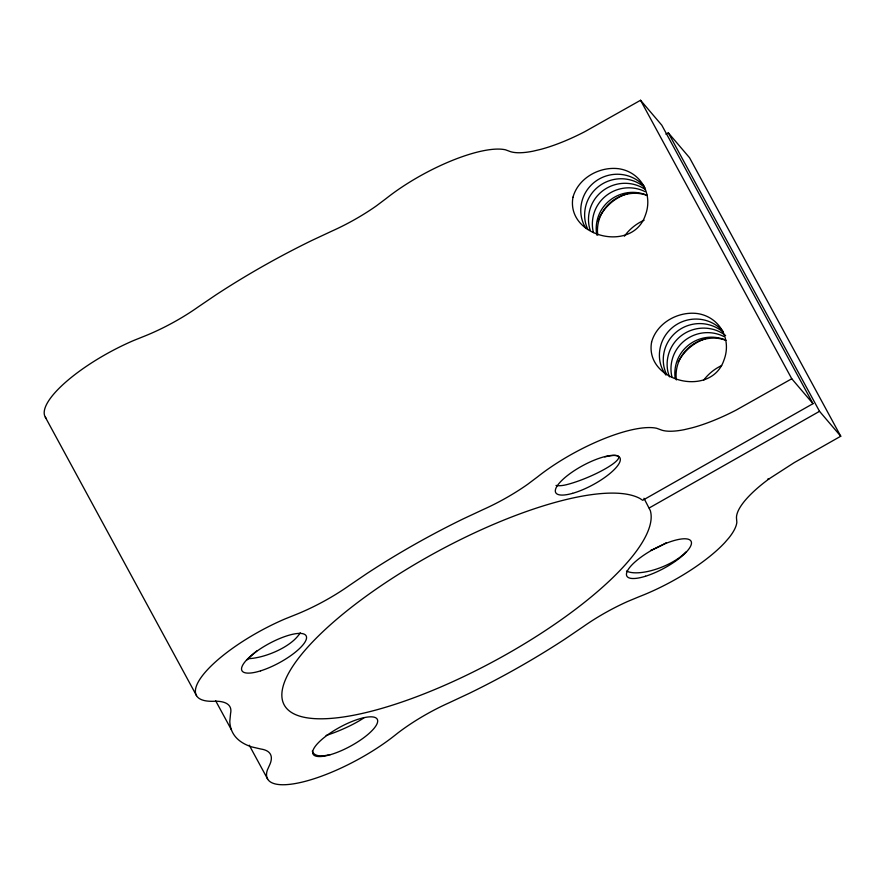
<?xml version="1.0" encoding="UTF-8"?>
<svg xmlns="http://www.w3.org/2000/svg" width="885" height="885" viewBox="0 0 885 885"><rect width="100%" height="100%" fill="white"/><g stroke="black" fill="none" stroke-linecap="round" stroke-linejoin="round"><path stroke-width="1.33" d="M665.918 134.199L668.319 132.838L689.548 157.74L840.75 436.228L794.221 462.634L769.176 478.785A83.345 24.791 -28.5 0 0 736.475 517.891L736.84 522.261A87.958 26.152 -28.5 0 1 728.842 537.958L724.837 542.571A87.958 26.152 -28.5 0 1 639.357 596.612L627.664 601.468A82.98 24.68 -28.5 0 0 583.138 626.735L565.194 638.926A265.522 78.964 -28.5 0 1 469.338 693.309L449.104 702.778A82.98 24.68 -28.5 0 0 398.161 732.758L394.909 735.324A87.958 26.152 -28.5 0 1 306.586 780.979A87.958 26.152 -28.5 0 1 267.336 770.072L269.936 764.286A82.98 24.68 -28.5 0 0 260.942 749.042L251.528 746.851A265.522 78.964 -28.5 0 1 229.801 721.364L230.576 713.399A82.98 24.68 -28.5 0 0 216.194 701.219L213.517 701.285A87.958 26.152 -28.5 0 1 205.364 672.069A87.958 26.152 -28.5 0 1 284.904 618.98L296.995 614.124A82.98 24.68 -28.5 0 0 349.166 585.582L367.109 573.392A265.522 78.964 -28.5 0 1 462.966 518.997L483.199 509.539A82.98 24.68 -28.5 0 0 527.714 484.272L537.394 476.993A87.958 26.152 -28.5 0 1 656.758 428.307L661.637 430.11A83.345 24.791 -28.5 0 0 684.514 429.612L692.158 427.798A83.345 24.791 -28.5 0 0 736.198 410.065L791.765 378.758L812.994 403.671L642.687 500.302L640.065 498.565A207.444 61.684 -28.5 0 0 335.548 620.274A207.444 61.684 -28.5 0 0 404.478 701.141A207.444 61.684 -28.5 0 0 650.298 510.568L643.959 498.277M812.994 403.671L661.781 125.172L640.552 100.27L584.996 131.577A83.345 24.791 -28.5 0 1 540.956 149.311L533.301 151.125A83.345 24.791 -28.5 0 1 510.435 151.623L505.545 149.819A87.958 26.152 -28.5 0 0 386.181 198.505L376.512 205.785A82.98 24.68 -28.5 0 1 331.986 231.051L311.763 240.51A265.522 78.964 -28.5 0 0 215.907 294.904L197.952 307.095A82.98 24.68 -28.5 0 1 145.782 335.636L133.69 340.493A87.958 26.152 -28.5 0 0 46.44 418.649M649.225 507.957L819.521 411.326L840.75 436.228M767.815 479.017L769.176 478.785M668.319 132.838L819.521 411.326M640.552 100.27L791.765 378.758M249.249 745.203L267.657 779.11M215.652 700.776L231.427 729.837M45.323 417.178L196.536 695.665M597.751 235.122A36.506 34.792 -40.4 0 1 611.59 201.57A36.506 34.792 -40.4 0 1 647.278 195.496M676.372 379.93A36.506 34.792 -40.4 0 1 690.223 346.378A36.506 34.792 -40.4 0 1 725.899 340.316M597.574 221.427A46.462 44.272 -40.4 0 1 598.99 218.263M599.51 217.223A46.462 44.272 -40.4 0 1 628.317 193.295M678.142 362.042A46.462 44.272 -40.4 0 1 705.832 338.468M624.401 236.207A46.462 44.283 -40.4 0 1 644.103 220.221M703.719 380.085A46.462 44.272 -40.4 0 1 721.673 365.527M363.934 717.857A36.097 6.914 -23 0 1 326.123 735.468M328.213 754.96A36.097 14.337 -34.4 0 1 312.316 751.022M248.065 658.717A36.097 13.895 -21.8 0 0 296.221 637.93A36.097 7.357 -34.8 0 0 300.292 632.797M247.147 659.856A36.097 7.357 -34.8 0 1 256.761 650.973M604.787 456.914A36.097 6.914 -23 0 1 612.575 464.183A36.097 6.914 -23 0 1 566.157 484.781A36.097 14.337 -34.4 0 1 556.012 485.434M685.864 552.019A36.097 13.895 -21.8 0 1 655.674 569.343A36.097 13.895 -21.8 0 1 626.503 571.046M666.339 542.66A36.097 13.895 -21.8 0 1 650.53 550.437M665.94 375.052A36.075 32.822 -50.9 0 1 661.04 344.486A36.075 35.3 -19.2 0 1 688.11 319.894A36.075 35.3 -19.2 0 1 722.768 331.045M723.476 332.439A36.075 35.3 -19.2 0 0 664.9 349.011A36.075 32.822 -50.9 0 0 666.527 374.278M725.623 335.548A36.075 35.3 -19.2 0 0 668.761 353.546A36.075 32.822 -50.9 0 0 669.525 376.888M725.634 340.083A36.075 35.3 -19.2 0 0 676.483 362.596A36.075 32.822 -50.9 0 0 675.111 377.751M672.058 377.419A36.075 32.822 -50.9 0 1 672.611 358.071A36.075 35.3 -19.2 0 1 723.808 336.499M586.102 228.551A36.075 32.822 -50.9 0 1 582.407 199.667A36.075 35.3 -19.2 0 1 609.488 175.075A36.075 35.3 -19.2 0 1 644.147 186.237M644.855 187.62A36.075 35.3 -19.2 0 0 586.268 204.203A36.075 32.822 -50.9 0 0 587.894 229.469M645.176 189.423A36.075 35.3 -19.2 0 0 590.129 208.727A36.075 32.822 -50.9 0 0 590.173 230.1M647.012 195.264A36.075 35.3 -19.2 0 0 597.851 217.787A36.075 32.822 -50.9 0 0 596.822 235.056M593.437 232.6A36.075 32.822 -50.9 0 1 593.99 213.252A36.075 35.3 -19.2 0 1 645.187 191.691M572.971 197.222C565.747 236.793 632.565 253.597 645.364 215.21A36.506 34.792 -40.4 0 0 618.526 168.703C599.399 166.336 578.226 178.117 572.971 197.222M651.603 342.041C644.369 381.601 711.186 398.405 723.985 360.018A36.506 34.792 -40.4 0 0 697.159 313.522C678.021 311.155 656.858 322.937 651.603 342.041M260.61 670.841A36.506 10.852 -28.5 0 0 306.398 636.47A36.506 10.852 -28.5 0 0 255.145 652.455A36.506 10.852 -28.5 0 0 260.61 670.841M572.562 493.343A36.506 10.852 -28.5 0 0 620.319 459.116A36.506 10.852 -28.5 0 0 570.626 473.165A36.506 10.852 -28.5 0 0 572.562 493.343M645.53 576.235A36.506 10.852 -28.5 0 0 691.318 541.863A36.506 10.852 -28.5 0 0 640.054 557.849A36.506 10.852 -28.5 0 0 645.53 576.235M329.906 754.828A36.506 10.852 -28.5 0 0 377.663 720.611A36.506 10.852 -28.5 0 0 327.97 734.65A36.506 10.852 -28.5 0 0 329.906 754.828"/></g></svg>
